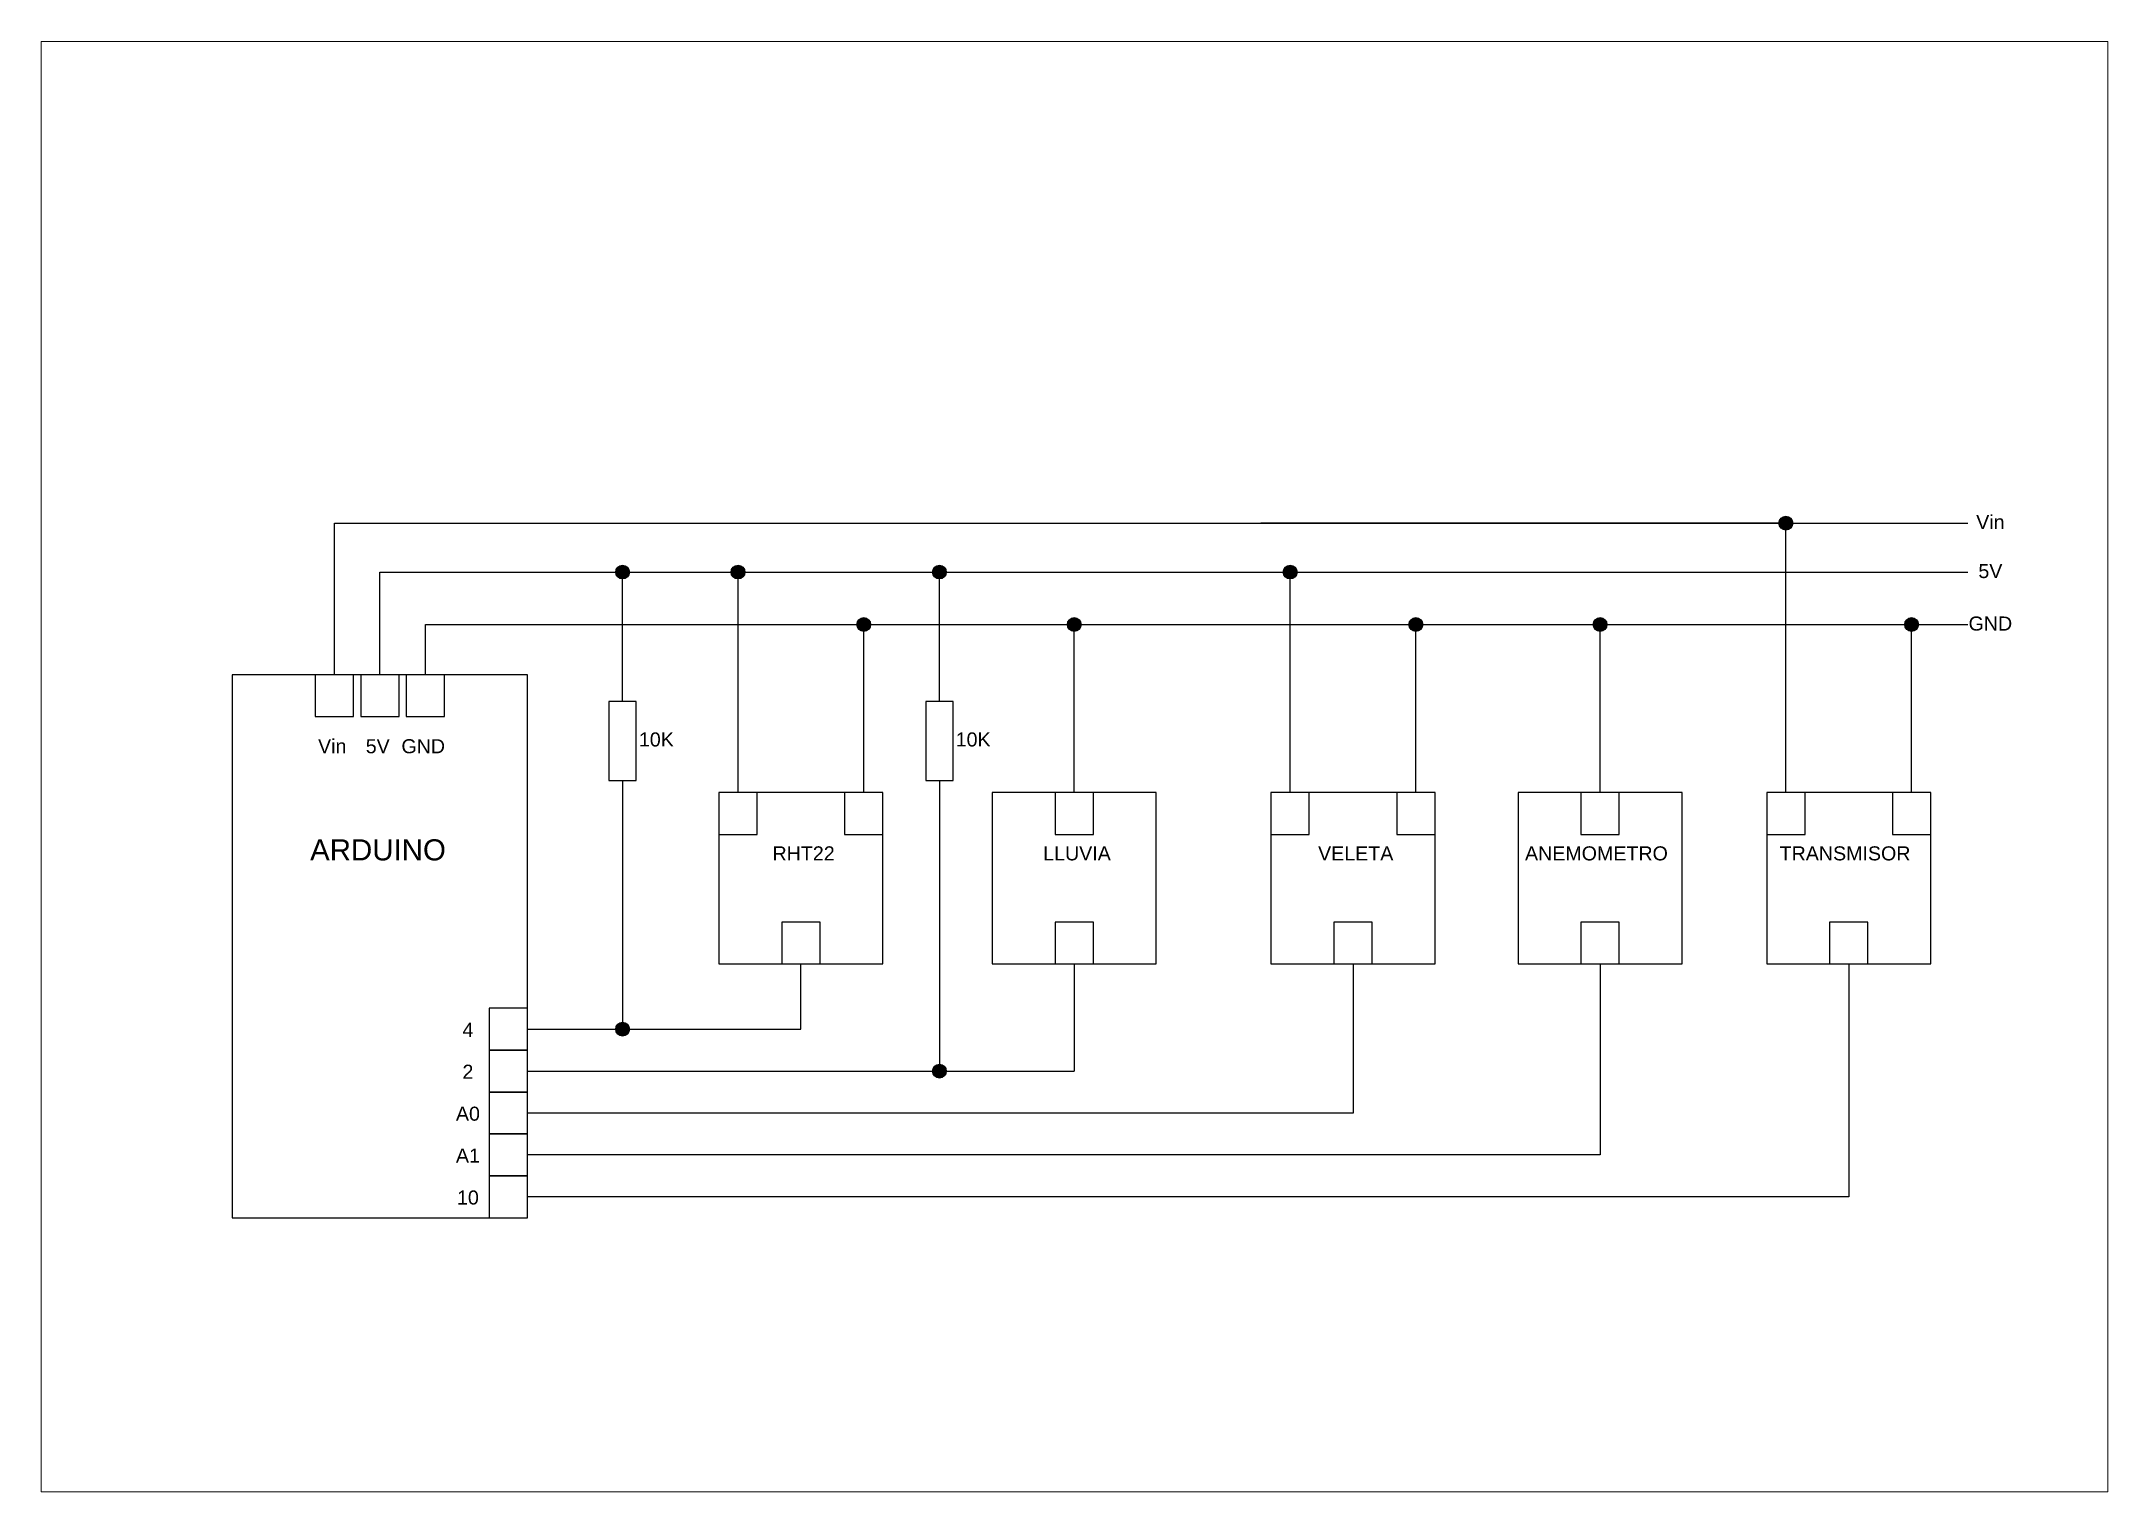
# Paper-space layout 'A4-apaisado' of a CAD drawing. Header units: millimetres. Extents: x 2 to 295, y 3 to 208.
# The model-space entities are those that its viewports show. They can reach past a viewport. Long polylines and large blocks are cut down to what shows.
import ezdxf
from ezdxf.enums import TextEntityAlignment as Align

# ---------------------------------------------------------------- set-up
doc = ezdxf.new("R2010")
doc.units = ezdxf.units.MM
doc.styles.get("Standard").update_dxf_attribs({"font": 'arial.ttf'})

# ---------------------------------------------------------------- blocks, each defined once
blk = doc.blocks.new('Conexion')
h = blk.add_hatch(color=256)
h.paths.add_polyline_path([(1.96, 0, 1), (-1.96, 0)])
h.paths.add_polyline_path([(0, -1.96), (0, 0), (-1.96, 0, 0.414214)])
h.paths.add_polyline_path([(0, -1.96, 0.414214), (1.96, 0), (0, 0)])
blk.add_circle((0, 0), 1.96)

msp = doc.modelspace()

# ---------------------------------------------------------------- linework, layer by layer
for p, q in [((27.73, 277.03), (27.73, 320.16)), ((27.73, 320.16), (492.65, 320.16)), ((440.89, 320.16), (291.46, 320.16)), ((440.89, 243.47), (440.89, 320.16)), ((40.68, 277.03), (40.68, 306.23)), ((40.68, 306.23), (492.65, 306.23)), ((109.78, 269.38), (109.78, 306.23)), ((142.62, 243.47), (142.62, 306.23)), ((199.95, 269.38), (199.95, 306.23)), ((299.78, 243.47), (299.78, 306.23)), ((53.63, 277.03), (53.63, 291.3)), ((53.63, 291.3), (492.65, 291.3)), ((178.41, 243.47), (178.41, 291.3)), ((238.33, 243.47), (238.33, 291.3)), ((335.57, 243.47), (335.57, 291.3)), ((388.01, 243.47), (388.01, 291.3)), ((476.68, 243.47), (476.68, 291.3)), ((109.78, 246.89), (109.78, 176.13)), ((199.95, 246.89), (199.95, 164.19)), ((160.52, 176.13), (160.52, 194.7)), ((238.33, 194.7), (238.33, 176.13)), ((317.68, 194.7), (317.68, 176.13)), ((388.01, 194.7), (388.01, 176.13)), ((458.79, 194.7), (458.79, 176.13)), ((82.7, 176.13), (160.52, 176.13)), ((238.33, 176.13), (238.33, 164.19)), ((317.68, 176.13), (317.68, 164.19)), ((388.01, 176.13), (388.01, 164.19)), ((458.79, 176.13), (458.79, 164.19)), ((82.7, 164.19), (238.33, 164.19)), ((317.68, 164.19), (317.68, 152.26)), ((388.01, 164.19), (388.01, 152.26)), ((458.79, 164.19), (458.79, 152.26)), ((458.79, 153.31), (458.79, 128.4)), ((317.68, 152.26), (82.7, 152.26)), ((388.01, 152.26), (388.01, 140.33)), ((458.79, 152.26), (458.79, 140.33)), ((388.01, 140.33), (82.7, 140.33)), ((458.79, 128.4), (82.7, 128.4))]:
    msp.add_line(p, q)
for points in [[(-1.34, 277.03), (-1.34, 122.43), (82.7, 122.43), (82.7, 277.03)], [(22.29, 277.03), (22.29, 265.1), (33.18, 265.1), (33.18, 277.03)], [(35.23, 277.03), (35.23, 265.1), (46.13, 265.1), (46.13, 277.03)], [(48.18, 277.03), (48.18, 265.1), (59.08, 265.1), (59.08, 277.03)], [(105.89, 269.38), (105.89, 246.89), (113.66, 246.89), (113.66, 269.38)], [(196.07, 269.38), (196.07, 246.89), (203.84, 246.89), (203.84, 269.38)], [(137.18, 243.47), (137.18, 231.54), (148.07, 231.54), (148.07, 243.47)], [(137.18, 243.47), (137.18, 194.72), (183.86, 194.72), (183.86, 243.47)], [(172.96, 243.47), (172.96, 231.54), (183.86, 231.54), (183.86, 243.47)], [(214.99, 243.47), (214.99, 194.72), (261.68, 194.72), (261.68, 243.47)], [(232.89, 243.47), (232.89, 231.54), (243.78, 231.54), (243.78, 243.47)], [(294.33, 243.47), (294.33, 231.54), (305.23, 231.54), (305.23, 243.47)], [(294.33, 243.47), (294.33, 194.72), (341.02, 194.72), (341.02, 243.47)], [(330.12, 243.47), (330.12, 231.54), (341.02, 231.54), (341.02, 243.47)], [(364.67, 243.47), (364.67, 194.72), (411.35, 194.72), (411.35, 243.47)], [(382.56, 243.47), (382.56, 231.54), (393.46, 231.54), (393.46, 243.47)], [(435.45, 243.47), (435.45, 231.54), (446.34, 231.54), (446.34, 243.47)], [(435.45, 243.47), (435.45, 194.72), (482.13, 194.72), (482.13, 243.47)], [(471.23, 243.47), (471.23, 231.54), (482.13, 231.54), (482.13, 243.47)], [(155.07, 206.63), (155.07, 194.7), (165.96, 194.7), (165.96, 206.63)], [(232.89, 206.63), (232.89, 194.7), (243.78, 194.7), (243.78, 206.63)], [(312.23, 206.63), (312.23, 194.7), (323.12, 194.7), (323.12, 206.63)], [(382.56, 206.63), (382.56, 194.7), (393.46, 194.7), (393.46, 206.63)], [(453.34, 206.63), (453.34, 194.7), (464.23, 194.7), (464.23, 206.63)], [(71.81, 182.09), (71.81, 170.16), (82.7, 170.16), (82.7, 182.09)], [(71.81, 170.16), (71.81, 158.23), (82.7, 158.23), (82.7, 170.16)], [(71.81, 158.23), (71.81, 146.3), (82.7, 146.3), (82.7, 158.23)], [(71.81, 146.3), (71.81, 134.36), (82.7, 134.36), (82.7, 146.3)], [(71.81, 134.36), (71.81, 122.43), (82.7, 122.43), (82.7, 134.36)]]:
    msp.add_lwpolyline(points, close=True)

# ---------------------------------------------------------------- block references
for p in [(440.89, 320.16), (109.78, 306.23), (142.62, 306.23), (199.95, 306.23), (299.78, 306.23), (178.41, 291.3), (238.33, 291.3), (335.57, 291.3), (388.01, 291.3), (476.68, 291.3), (109.78, 176.13), (199.95, 164.19)]:
    msp.add_blockref('Conexion', p)

# ---------------------------------------------------------------- texts
for s, height, p in [('Vin', 4, (499.1, 318.46)), ('5V', 4, (499.1, 304.53)), ('GND', 4, (499.1, 289.59)), ('Vin', 4, (27.12, 254.67)), ('10K', 4, (119.38, 256.59)), ('10K', 4, (209.55, 256.59)), ('5V', 4, (40.07, 254.67)), ('GND', 4, (53.02, 254.67)), ('ARDUINO', 6, (40.14, 224.17)), ('RHT22', 4, (161.29, 224.17)), ('LLUVIA', 4, (239.11, 224.17)), ('VELETA', 4, (318.45, 224.17)), ('ANEMOMETRO', 4, (386.96, 224.17)), ('TRANSMISOR', 4, (457.73, 224.17)), ('4', 4, (65.74, 173.95)), ('2', 4, (65.74, 162.02)), ('A0', 4, (65.74, 150.08)), ('A1', 4, (65.74, 138.15)), ('10', 4, (65.74, 126.22))]:
    msp.add_text(s, height=height).set_placement(p, align=Align.CENTER)

psp = doc.layouts.new('A4-apaisado')

# ---------------------------------------------------------------- viewports
at = {"layer": '0', "view_target_point": (12.58, 90.31)}
psp.add_viewport(center=(148.48, 105.31), size=(292.36, 205.1883), view_center_point=(225.82, 160.58), view_height=412.8047, dxfattribs=at)

doc.saveas('drawing.dxf')
